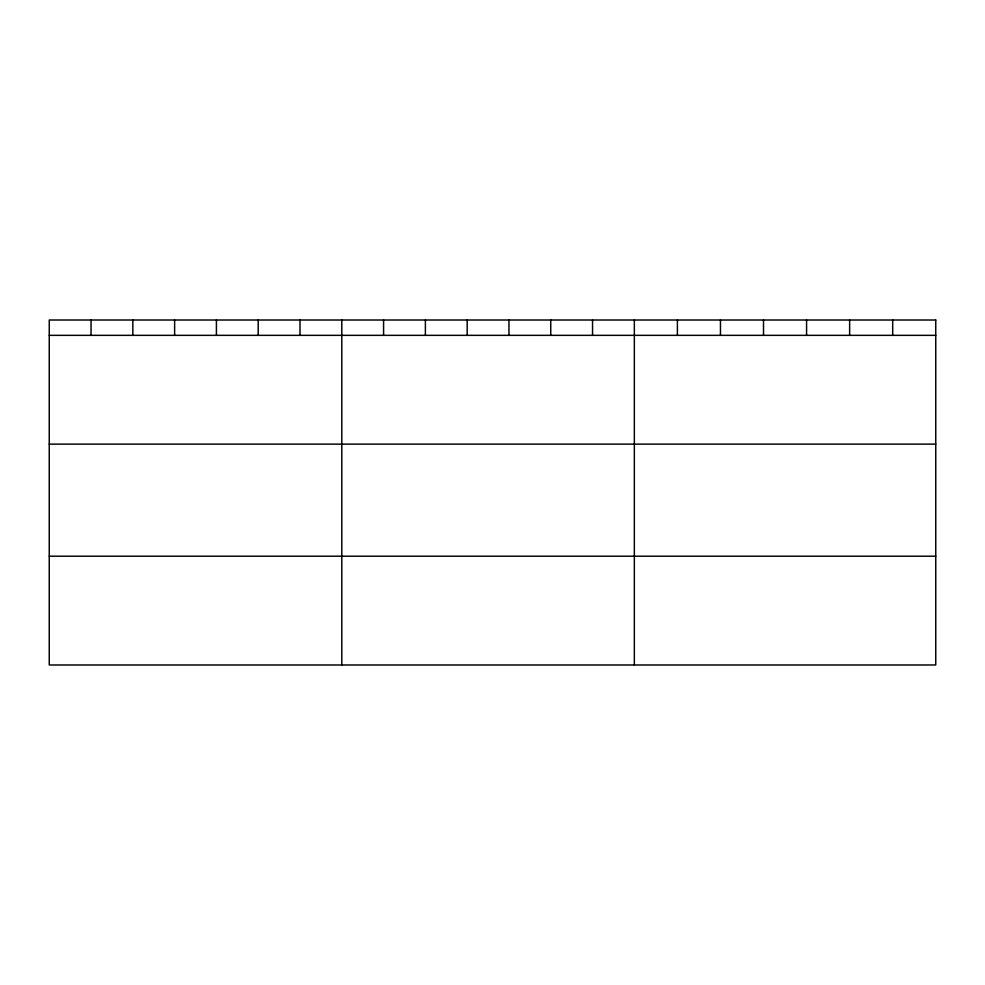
<?xml version="1.0" encoding="UTF-8"?>
<svg xmlns="http://www.w3.org/2000/svg" width="985" height="985" viewBox="0 0 985 985"><rect width="100%" height="100%" fill="white"/><g stroke="black" fill="none" stroke-linecap="round" stroke-linejoin="round"><path stroke-width="1.48" d="M49.25 335.343L935.75 335.343M49.25 444.124L935.75 444.124M49.25 556.205L935.75 556.205M892.693 320.014L892.693 335.343M849.636 320.014L849.636 335.343M806.58 320.014L806.58 335.343M763.51 320.014L763.51 335.343M720.454 320.014L720.454 335.343M677.397 320.014L677.397 335.343M634.34 320.014L634.34 664.986M592.551 320.014L592.551 335.343M550.75 320.014L550.75 335.343M508.962 320.014L508.962 335.343M467.173 320.014L467.173 335.343M425.385 320.014L425.385 335.343M383.584 320.014L383.584 335.343M341.795 320.014L341.795 664.986M300.006 320.014L300.006 335.343M258.205 320.014L258.205 335.343M216.417 320.014L216.417 335.343M174.628 320.014L174.628 335.343M132.84 320.014L132.84 335.343M91.039 320.014L91.039 335.343M935.75 320.014L49.25 320.014L49.25 664.986L935.75 664.986L935.75 320.014"/></g></svg>
